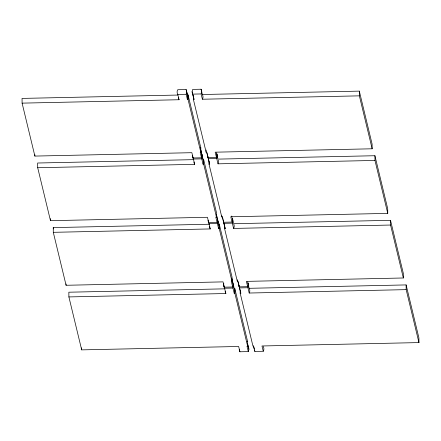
<?xml version="1.0" encoding="UTF-8"?>
<svg xmlns="http://www.w3.org/2000/svg" width="441" height="441" viewBox="0 0 441 441"><rect width="100%" height="100%" fill="white"/><g stroke="black" fill="none" stroke-linecap="round" stroke-linejoin="round"><path stroke-width="0.66" d="M177.64 95.052L22.05 98.415L22.1 103.133L179.068 99.738L177.789 94.446A4.834 4.713 -13.6 0 1 177.74 89.727L186.102 89.551L186.598 90.675L186.626 93.117L186.152 94.264L187.431 99.561L188.075 99.545L200.864 152.492L200.22 152.509L201.498 157.801L193.136 157.983A4.834 4.713 -13.6 0 1 192.463 155.64M187.877 95.973L187.899 98.409L187.431 99.561M193.345 95.306L193.39 99.429L194.034 99.418L192.083 91.778L192.706 89.407L201.068 89.225L202.347 94.517A4.834 4.713 -13.6 0 1 202.397 99.236L359.365 95.846L372.154 148.793L215.186 152.184L216.465 157.481L208.102 157.657L206.79 152.669M200.688 151.362L200.661 148.92M200.49 149.113L202.116 155.43L201.498 157.801M202.821 158.777L201.702 154.146L202.375 156.489L201.752 158.859L203.031 164.157L203.676 164.14L216.465 217.093L215.814 217.104L217.093 222.402L208.731 222.578A4.834 4.713 -13.6 0 1 208.058 220.235M216.465 217.093L216.415 212.375L203.626 159.427L202.981 159.438L203.654 161.786L203.031 164.157M216.288 215.958L216.437 214.734L217.716 220.026L217.093 222.402M218.262 222.716L217.303 218.742L217.975 221.084L217.352 223.46L218.631 228.752L219.276 228.741L232.06 281.689L231.415 281.705L232.694 286.997L224.331 287.179L223.052 281.882L66.084 285.277L53.295 232.324L53.245 227.611L209.53 224.232M232.06 281.689L232.01 276.97L219.227 224.022L218.582 224.039L219.249 226.382L218.631 228.752M224.552 225.086L224.585 228.625L225.235 228.609L224.563 226.266L224.712 225.042M231.883 280.553L231.861 278.111M232.644 282.279L233.317 284.627L232.694 286.997M233.394 284.467L233.421 286.909L232.947 288.056L234.226 293.353L234.877 293.337L247.66 346.284L247.015 346.301L248.294 351.593L239.932 351.775A4.834 4.713 -13.6 0 1 239.259 349.432M234.673 289.765L234.7 292.201L234.226 293.353M247.605 344.234L248.917 349.222L248.294 351.593M177.789 94.446L186.152 94.264M192.756 94.12L201.118 93.939L202.397 99.236M200.864 152.492L200.815 147.779L188.031 94.832L187.381 94.843L186.102 89.551M202.347 94.517L359.316 91.127L372.105 144.075L372.154 148.793M200.17 147.79L200.815 147.779M22.1 103.133L34.883 156.081L191.857 152.691L193.136 157.983M193.39 99.429L206.173 152.377L206.823 152.365L208.102 157.657M192.717 156.698A4.834 4.713 -13.6 0 0 193.39 159.041L201.752 158.859M208.962 161.671L208.99 164.03L209.635 164.013L207.683 156.373L208.356 158.721L216.718 158.54L217.997 163.832L374.966 160.441L387.755 213.389L230.781 216.779L232.06 222.077L223.697 222.258L223.03 219.916M193.241 159.653L37.65 163.016L37.7 167.729L50.483 220.676L207.452 217.286L208.731 222.578M387.755 213.389L387.705 208.676L374.916 155.723L217.948 159.118L216.829 154.482M37.7 167.729L194.668 164.339L193.39 159.041M208.99 164.03L221.773 216.978L222.418 216.961L223.697 222.258M208.317 221.294A4.834 4.713 -13.6 0 0 208.99 223.642L217.352 223.46M224.563 226.266L223.284 220.974L223.956 223.317L232.319 223.135L233.598 228.432L390.566 225.037L403.35 277.984L246.381 281.38L247.66 286.672L239.298 286.854L237.826 281.204M403.35 277.984L403.3 273.271L390.517 220.324L233.548 223.714A4.834 4.713 -13.6 0 1 233.598 228.432M53.295 232.324L210.269 228.934L208.99 223.642M224.585 228.625L237.374 281.573L238.019 281.562L239.298 286.854M223.918 285.895A4.834 4.713 -13.6 0 0 224.585 288.238L232.947 288.056M240.163 290.867L240.185 293.221L240.83 293.21L238.884 285.57L239.551 287.912L247.914 287.73L249.193 293.028L406.167 289.638L418.95 342.585L261.982 345.976L263.26 351.273L254.898 351.449L254.402 350.325M224.441 288.844L68.846 292.207L68.895 296.925L81.684 349.873L238.653 346.483L239.932 351.775M234.177 288.635L234.827 288.623L247.61 341.571L247.66 346.284M248.024 283.679L249.143 288.309L406.117 284.919L418.9 337.867L418.95 342.585M68.895 296.925L225.864 293.53L224.585 288.238M246.966 341.582L247.61 341.571M194.034 99.418L192.083 91.778M231.69 216.035L232.01 217.358M233.388 223.052L232.269 218.422A4.834 4.713 -13.6 0 1 232.319 223.135M208.356 158.721L209.635 164.013M223.956 223.317L225.235 228.609M239.551 287.912L240.83 293.21M254.898 351.449L253.619 346.157L252.974 346.168L240.185 293.221M222.231 216.603L222.87 219.249M253.426 345.799L254.225 349.107M186.775 91.893L188.053 97.185M200.837 150.133L202.116 155.43M202.375 156.489L203.654 161.786M217.975 221.084L219.249 226.382M232.038 279.329L233.317 284.627M233.57 285.685L234.849 290.977M247.638 343.93L248.917 349.222M216.244 214.376L217.044 217.683M231.685 278.31L232.484 281.617M233.057 284.004L233.697 286.65M53.245 227.611L53.565 228.934M217.54 218.813L217.716 220.026M406.117 284.919L406.167 289.638M390.517 220.324L390.566 225.037M374.916 155.723L374.966 160.441M359.316 91.127L359.365 95.846M237.352 279.803L237.374 281.573M234.827 288.623L234.877 293.337M221.762 215.798L221.773 216.978M219.227 224.022L219.276 228.741M206.151 150.023L206.173 152.377M203.626 159.427L203.676 164.14M188.031 94.832L188.075 99.545M81.662 347.85L81.684 349.873M66.067 283.927L66.084 285.277M50.461 218.659L50.483 220.676M34.872 154.736L34.883 156.081M232.506 218.488A4.834 4.713 -13.6 0 1 232.06 222.077M263.211 346.554A4.834 4.713 -13.6 0 1 263.26 351.273M216.669 153.821A4.834 4.713 -13.6 0 1 216.718 158.54M218.444 160.243A4.834 4.713 -13.6 0 1 217.997 163.832M247.864 283.017A4.834 4.713 -13.6 0 1 247.914 287.73M249.143 288.309A4.834 4.713 -13.6 0 1 249.193 293.028M179.068 99.738A4.834 4.713 -13.6 0 1 178.396 97.395M225.864 293.53A4.834 4.713 -13.6 0 1 225.197 291.187M224.331 287.179A4.834 4.713 -13.6 0 1 223.813 283.607M210.269 228.934A4.834 4.713 -13.6 0 1 209.596 226.591M194.668 164.339A4.834 4.713 -13.6 0 1 193.996 161.99M247.61 281.959A4.834 4.713 -13.6 0 1 247.66 286.672M216.415 152.762A4.834 4.713 -13.6 0 1 216.465 157.481M201.068 89.225A4.834 4.713 -13.6 0 1 201.118 93.939"/></g></svg>
